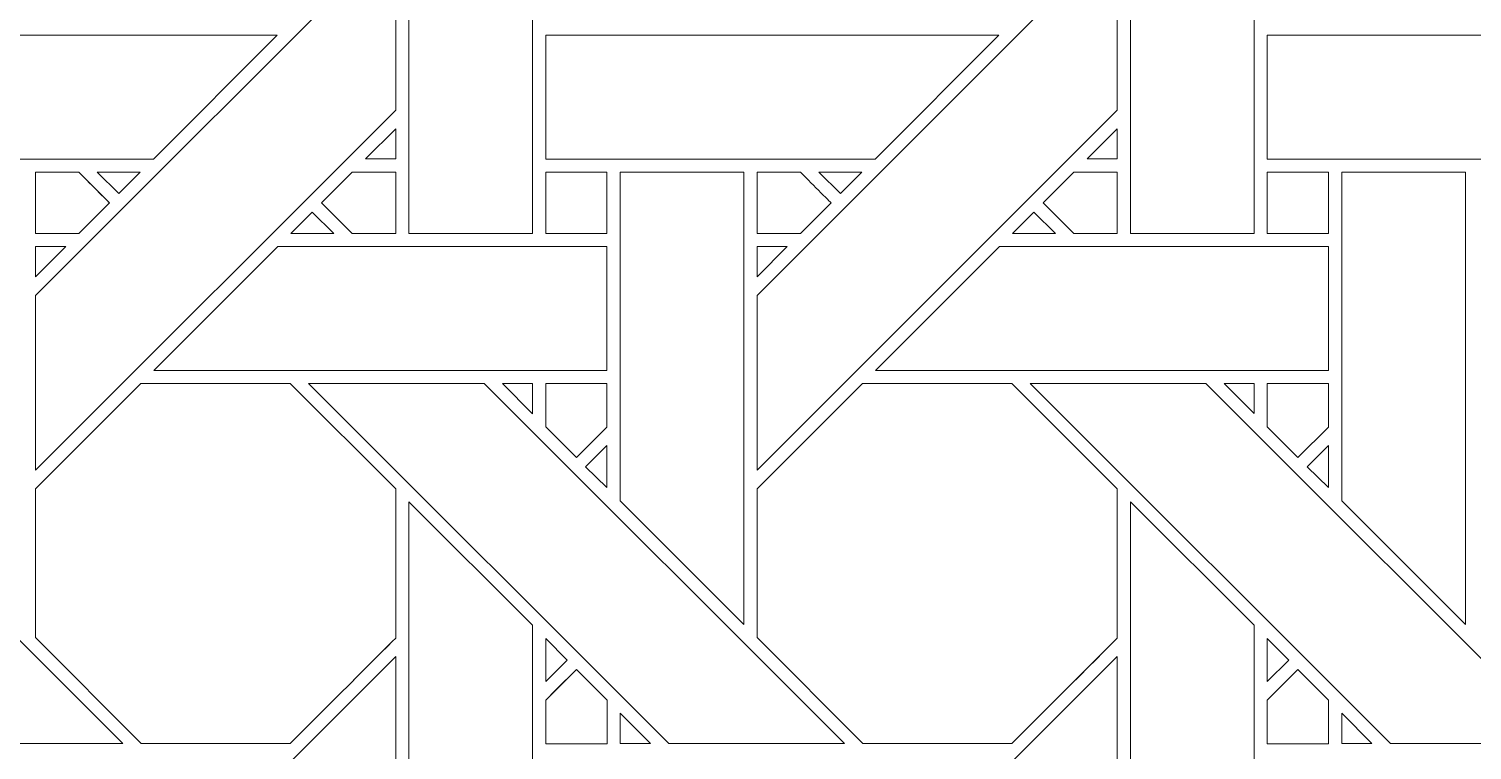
# Model space of a CAD drawing. Header units: inches. Extents: x 4.4 to 20.4, y 1.1 to 17.1.
# Drawn here: x 12.612 to 14.509, y 4.58 to 5.529 of the extents above; entities that cross this region are included whole.
import ezdxf

# ---------------------------------------------------------------- set-up
doc = ezdxf.new("R2010")
doc.units = ezdxf.units.IN
doc.header["$MEASUREMENT"] = 0
doc.layers.add('Design', color=7, linetype='Continuous', lineweight=0)

msp = doc.modelspace()

# ---------------------------------------------------------------- linework, layer by layer
at = {"layer": 'Design'}
for points, knots in [([(4.382854037814669, 17.09476386176223), (4.382854037814669, 17.09476386176223), (4.382854037814669, 1.094763861762152), (4.382854037814669, 1.094763861762152), (4.382854037814669, 1.094763861762152), (20.38285319010416, 1.094763861762152), (20.38285319010416, 1.094763861762152), (20.38285319010416, 1.094763861762152), (20.38285319010416, 17.09476386176223), (20.38285319010416, 17.09476386176223), (20.38285319010416, 17.09476386176223), (4.382854037814669, 17.09476386176223), (4.382854037814669, 17.09476386176223)], [0, 0, 0, 0, 1, 1, 1, 2, 2, 2, 3, 3, 3, 4, 4, 4, 4]), ([(19.37280883825166, 16.23880890138889), (19.37280883825166, 16.23880890138889), (5.23880895283777, 16.23880890138889), (5.23880895283777, 16.23880890138889), (5.23880895283777, 16.23880890138889), (5.23880895283777, 1.950718822135361), (5.23880895283777, 1.950718822135361), (5.23880895283777, 1.950718822135361), (19.52689827508111, 1.950718822135361), (19.52689827508111, 1.950718822135361), (19.52689827508111, 1.950718822135361), (19.52689827508111, 16.23880890138889), (19.52689827508111, 16.23880890138889), (19.52689827508111, 16.23880890138889), (19.37280883825166, 16.23880890138889), (19.37280883825166, 16.23880890138889)], [0, 0, 0, 0, 1, 1, 1, 2, 2, 2, 3, 3, 3, 4, 4, 4, 5, 5, 5, 5]), ([(13.27396053738064, 5.693190680609808), (13.27396053738064, 5.693190680609808), (13.27396053738064, 5.259501139322916), (13.27396053738064, 5.259501139322916), (13.27396053738064, 5.259501139322916), (13.1112060546875, 5.259501139322916), (13.1112060546875, 5.259501139322916), (13.1112060546875, 5.259501139322916), (13.1112060546875, 5.855345831976996), (13.1112060546875, 5.855345831976996), (13.1112060546875, 5.855345831976996), (13.27396053738064, 5.693190680609808), (13.27396053738064, 5.693190680609808)], [0, 0, 0, 0, 1, 1, 1, 2, 2, 2, 3, 3, 3, 4, 4, 4, 4]), ([(14.22269015842014, 5.693190680609808), (14.22269015842014, 5.693190680609808), (14.22269015842014, 5.259501139322916), (14.22269015842014, 5.259501139322916), (14.22269015842014, 5.259501139322916), (14.05993482801652, 5.259501139322916), (14.05993482801652, 5.259501139322916), (14.05993482801652, 5.259501139322916), (14.05993482801652, 5.855345831976996), (14.05993482801652, 5.855345831976996), (14.05993482801652, 5.855345831976996), (14.22269015842014, 5.693190680609808), (14.22269015842014, 5.693190680609808)], [0, 0, 0, 0, 1, 1, 1, 2, 2, 2, 3, 3, 3, 4, 4, 4, 4]), ([(12.62039693196614, 5.178177727593316), (12.62039693196614, 5.178177727593316), (13.0940670437283, 5.651766459147134), (13.0940670437283, 5.651766459147134), (13.0940670437283, 5.651766459147134), (13.0940670437283, 5.421737670898437), (13.0940670437283, 5.421737670898437), (13.0940670437283, 5.421737670898437), (12.62039693196614, 4.94808112250434), (12.62039693196614, 4.94808112250434), (12.62039693196614, 4.94808112250434), (12.62039693196614, 5.178177727593316), (12.62039693196614, 5.178177727593316)], [0, 0, 0, 0, 1, 1, 1, 2, 2, 2, 3, 3, 3, 4, 4, 4, 4]), ([(13.56912655300564, 5.178177727593316), (13.56912655300564, 5.178177727593316), (14.04279666476777, 5.651766459147134), (14.04279666476777, 5.651766459147134), (14.04279666476777, 5.651766459147134), (14.04279666476777, 5.421737670898437), (14.04279666476777, 5.421737670898437), (14.04279666476777, 5.421737670898437), (13.56912655300564, 4.94808112250434), (13.56912655300564, 4.94808112250434), (13.56912655300564, 4.94808112250434), (13.56912655300564, 5.178177727593316), (13.56912655300564, 5.178177727593316)], [0, 0, 0, 0, 1, 1, 1, 2, 2, 2, 3, 3, 3, 4, 4, 4, 4]), ([(12.34254709879557, 5.357554117838541), (12.34254709879557, 5.357554117838541), (12.34254709879557, 5.520253499348958), (12.34254709879557, 5.520253499348958), (12.34254709879557, 5.520253499348958), (12.93824174669053, 5.520253499348958), (12.93824174669053, 5.520253499348958), (12.93824174669053, 5.520253499348958), (12.7755143907335, 5.357554117838541), (12.7755143907335, 5.357554117838541), (12.7755143907335, 5.357554117838541), (12.34254709879557, 5.357554117838541), (12.34254709879557, 5.357554117838541)], [0, 0, 0, 0, 1, 1, 1, 2, 2, 2, 3, 3, 3, 4, 4, 4, 4]), ([(13.29127587212456, 5.357554117838541), (13.29127587212456, 5.357554117838541), (13.29127587212456, 5.520253499348958), (13.29127587212456, 5.520253499348958), (13.29127587212456, 5.520253499348958), (13.88697136773003, 5.520253499348958), (13.88697136773003, 5.520253499348958), (13.88697136773003, 5.520253499348958), (13.724244011773, 5.357554117838541), (13.724244011773, 5.357554117838541), (13.724244011773, 5.357554117838541), (13.29127587212456, 5.357554117838541), (13.29127587212456, 5.357554117838541)], [0, 0, 0, 0, 1, 1, 1, 2, 2, 2, 3, 3, 3, 4, 4, 4, 4]), ([(14.24000379774305, 5.357554117838541), (14.24000379774305, 5.357554117838541), (14.24000379774305, 5.520253499348958), (14.24000379774305, 5.520253499348958), (14.24000379774305, 5.520253499348958), (14.83570014105902, 5.520253499348958), (14.83570014105902, 5.520253499348958), (14.83570014105902, 5.520253499348958), (14.6729736328125, 5.357554117838541), (14.6729736328125, 5.357554117838541), (14.6729736328125, 5.357554117838541), (14.24000379774305, 5.357554117838541), (14.24000379774305, 5.357554117838541)], [0, 0, 0, 0, 1, 1, 1, 2, 2, 2, 3, 3, 3, 4, 4, 4, 4]), ([(13.05430433485243, 5.357581244574652), (13.05430433485243, 5.357581244574652), (13.0940670437283, 5.39734395345052), (13.0940670437283, 5.39734395345052), (13.0940670437283, 5.39734395345052), (13.0940670437283, 5.357581244574652), (13.0940670437283, 5.357581244574652), (13.0940670437283, 5.357581244574652), (13.05430433485243, 5.357581244574652), (13.05430433485243, 5.357581244574652)], [0, 0, 0, 0, 1, 1, 1, 2, 2, 2, 3, 3, 3, 3]), ([(14.00303395589195, 5.357581244574652), (14.00303395589195, 5.357581244574652), (14.04279666476777, 5.39734395345052), (14.04279666476777, 5.39734395345052), (14.04279666476777, 5.39734395345052), (14.04279666476777, 5.357581244574652), (14.04279666476777, 5.357581244574652), (14.04279666476777, 5.357581244574652), (14.00303395589195, 5.357581244574652), (14.00303395589195, 5.357581244574652)], [0, 0, 0, 0, 1, 1, 1, 2, 2, 2, 3, 3, 3, 3]), ([(12.67745717366536, 5.340252346462673), (12.68259599473741, 5.335140652126735), (12.71336703830295, 5.304328070746527), (12.71779123942057, 5.299903869628906), (12.71779123942057, 5.299903869628906), (12.67736477322048, 5.259484185112847), (12.67736477322048, 5.259484185112847), (12.67736477322048, 5.259484185112847), (12.62039184570312, 5.259484185112847), (12.62039184570312, 5.259484185112847), (12.62039184570312, 5.259484185112847), (12.62039184570312, 5.340252346462673), (12.62039184570312, 5.340252346462673), (12.62039184570312, 5.340252346462673), (12.67745717366536, 5.340252346462673), (12.67745717366536, 5.340252346462673)], [0, 0, 0, 0, 1, 1, 1, 2, 2, 2, 3, 3, 3, 4, 4, 4, 5, 5, 5, 5]), ([(12.62039184570312, 5.340252346462673), (12.62039184570312, 5.340252346462673), (12.67745717366536, 5.340252346462673), (12.67745717366536, 5.340252346462673), (12.68277910020616, 5.334956698947482), (12.71358489990234, 5.304110209147134), (12.71779123942057, 5.299903869628906), (12.71779123942057, 5.299903869628906), (12.67736477322048, 5.259484185112847), (12.67736477322048, 5.259484185112847), (12.67736477322048, 5.259484185112847), (12.62039184570312, 5.259484185112847), (12.62039184570312, 5.259484185112847), (12.62039184570312, 5.259484185112847), (12.62039184570312, 5.340252346462673), (12.62039184570312, 5.340252346462673)], [0, 0, 0, 0, 1, 1, 1, 2, 2, 2, 3, 3, 3, 4, 4, 4, 5, 5, 5, 5]), ([(12.75828128390842, 5.340279473198784), (12.75828128390842, 5.340279473198784), (12.73000759548611, 5.312100728352864), (12.73000759548611, 5.312100728352864), (12.73000759548611, 5.312100728352864), (12.70182885064019, 5.340279473198784), (12.70182885064019, 5.340279473198784), (12.70182885064019, 5.340279473198784), (12.75828128390842, 5.340279473198784), (12.75828128390842, 5.340279473198784)], [0, 0, 0, 0, 1, 1, 1, 2, 2, 2, 3, 3, 3, 3]), ([(13.03695678710937, 5.259470621744791), (13.03695678710937, 5.259470621744791), (12.99659474690755, 5.299849616156683), (12.99659474690755, 5.299849616156683), (12.99659474690755, 5.299849616156683), (13.03702460394965, 5.34027608235677), (13.03702460394965, 5.34027608235677), (13.03702460394965, 5.34027608235677), (13.09406534830729, 5.34027608235677), (13.09406534830729, 5.34027608235677), (13.09406534830729, 5.34027608235677), (13.09406534830729, 5.259470621744791), (13.09406534830729, 5.259470621744791), (13.09406534830729, 5.259470621744791), (13.03695678710937, 5.259470621744791), (13.03695678710937, 5.259470621744791)], [0, 0, 0, 0, 1, 1, 1, 2, 2, 2, 3, 3, 3, 4, 4, 4, 5, 5, 5, 5]), ([(12.99659474690755, 5.299849616156683), (12.99659474690755, 5.299849616156683), (13.03702460394965, 5.34027608235677), (13.03702460394965, 5.34027608235677), (13.03702460394965, 5.34027608235677), (13.09406534830729, 5.34027608235677), (13.09406534830729, 5.34027608235677), (13.09406534830729, 5.34027608235677), (13.09406534830729, 5.259470621744791), (13.09406534830729, 5.259470621744791), (13.09406534830729, 5.259470621744791), (13.03695678710937, 5.259470621744791), (13.03695678710937, 5.259470621744791), (13.03695678710937, 5.259470621744791), (12.99659474690755, 5.299849616156683), (12.99659474690755, 5.299849616156683)], [0, 0, 0, 0, 1, 1, 1, 2, 2, 2, 3, 3, 3, 4, 4, 4, 5, 5, 5, 5]), ([(13.29127078586154, 5.340252346462673), (13.29127078586154, 5.340252346462673), (13.37151760525173, 5.340252346462673), (13.37151760525173, 5.340252346462673), (13.37151760525173, 5.340252346462673), (13.37151760525173, 5.259470621744791), (13.37151760525173, 5.259470621744791), (13.37151760525173, 5.259470621744791), (13.29127078586154, 5.259470621744791), (13.29127078586154, 5.259470621744791), (13.29127078586154, 5.259470621744791), (13.29127078586154, 5.340252346462673), (13.29127078586154, 5.340252346462673)], [0, 0, 0, 0, 1, 1, 1, 2, 2, 2, 3, 3, 3, 4, 4, 4, 4]), ([(13.37151760525173, 5.340252346462673), (13.37151760525173, 5.340252346462673), (13.37151760525173, 5.259470621744791), (13.37151760525173, 5.259470621744791), (13.37151760525173, 5.259470621744791), (13.29127078586154, 5.259470621744791), (13.29127078586154, 5.259470621744791), (13.29127078586154, 5.259470621744791), (13.29127078586154, 5.340252346462673), (13.29127078586154, 5.340252346462673), (13.29127078586154, 5.340252346462673), (13.37151760525173, 5.340252346462673), (13.37151760525173, 5.340252346462673)], [0, 0, 0, 0, 1, 1, 1, 2, 2, 2, 3, 3, 3, 4, 4, 4, 4]), ([(13.55197397867838, 5.340279473198784), (13.55197397867838, 5.340279473198784), (13.55197397867838, 4.745168897840711), (13.55197397867838, 4.745168897840711), (13.55197397867838, 4.745168897840711), (13.38905673556857, 4.908086988661024), (13.38905673556857, 4.908086988661024), (13.38905673556857, 4.908086988661024), (13.38905673556857, 5.340279473198784), (13.38905673556857, 5.340279473198784), (13.38905673556857, 5.340279473198784), (13.55197397867838, 5.340279473198784), (13.55197397867838, 5.340279473198784)], [0, 0, 0, 0, 1, 1, 1, 2, 2, 2, 3, 3, 3, 4, 4, 4, 4]), ([(13.62619272867838, 5.340252346462673), (13.63133154975043, 5.335140652126735), (13.66210344102647, 5.304328070746527), (13.66652764214409, 5.299903869628906), (13.66652764214409, 5.299903869628906), (13.62610117594401, 5.259484185112847), (13.62610117594401, 5.259484185112847), (13.62610117594401, 5.259484185112847), (13.56912824842665, 5.259484185112847), (13.56912824842665, 5.259484185112847), (13.56912824842665, 5.259484185112847), (13.56912824842665, 5.340252346462673), (13.56912824842665, 5.340252346462673), (13.56912824842665, 5.340252346462673), (13.62619272867838, 5.340252346462673), (13.62619272867838, 5.340252346462673)], [0, 0, 0, 0, 1, 1, 1, 2, 2, 2, 3, 3, 3, 4, 4, 4, 5, 5, 5, 5]), ([(13.56912824842665, 5.259484185112847), (13.56912824842665, 5.259484185112847), (13.56912824842665, 5.340252346462673), (13.56912824842665, 5.340252346462673), (13.56912824842665, 5.340252346462673), (13.62619272867838, 5.340252346462673), (13.62619272867838, 5.340252346462673), (13.6313247680664, 5.335147433810763), (13.66208987765842, 5.304341634114583), (13.66652764214409, 5.299903869628906), (13.66652764214409, 5.299903869628906), (13.62610117594401, 5.259484185112847), (13.62610117594401, 5.259484185112847), (13.62610117594401, 5.259484185112847), (13.56912824842665, 5.259484185112847), (13.56912824842665, 5.259484185112847)], [0, 0, 0, 0, 1, 1, 1, 2, 2, 2, 3, 3, 3, 4, 4, 4, 5, 5, 5, 5]), ([(13.65054406060113, 5.340279473198784), (13.65054406060113, 5.340279473198784), (13.70701005723741, 5.340279473198784), (13.70701005723741, 5.340279473198784), (13.70701005723741, 5.340279473198784), (13.67872280544705, 5.312100728352864), (13.67872280544705, 5.312100728352864), (13.67872280544705, 5.312100728352864), (13.65054406060113, 5.340279473198784), (13.65054406060113, 5.340279473198784)], [0, 0, 0, 0, 1, 1, 1, 2, 2, 2, 3, 3, 3, 3]), ([(13.98569318983292, 5.259470621744791), (13.98569318983292, 5.259470621744791), (13.9453311496311, 5.299849616156683), (13.9453311496311, 5.299849616156683), (13.9453311496311, 5.299849616156683), (13.9857610066732, 5.34027608235677), (13.9857610066732, 5.34027608235677), (13.9857610066732, 5.34027608235677), (14.04280175103084, 5.34027608235677), (14.04280175103084, 5.34027608235677), (14.04280175103084, 5.34027608235677), (14.04280175103084, 5.259470621744791), (14.04280175103084, 5.259470621744791), (14.04280175103084, 5.259470621744791), (13.98569318983292, 5.259470621744791), (13.98569318983292, 5.259470621744791)], [0, 0, 0, 0, 1, 1, 1, 2, 2, 2, 3, 3, 3, 4, 4, 4, 5, 5, 5, 5]), ([(13.9453311496311, 5.299849616156683), (13.9453311496311, 5.299849616156683), (13.9857610066732, 5.34027608235677), (13.9857610066732, 5.34027608235677), (13.9857610066732, 5.34027608235677), (14.04280175103084, 5.34027608235677), (14.04280175103084, 5.34027608235677), (14.04280175103084, 5.34027608235677), (14.04280175103084, 5.259470621744791), (14.04280175103084, 5.259470621744791), (14.04280175103084, 5.259470621744791), (13.98569318983292, 5.259470621744791), (13.98569318983292, 5.259470621744791), (13.98569318983292, 5.259470621744791), (13.9453311496311, 5.299849616156683), (13.9453311496311, 5.299849616156683)], [0, 0, 0, 0, 1, 1, 1, 2, 2, 2, 3, 3, 3, 4, 4, 4, 5, 5, 5, 5]), ([(14.24000549316403, 5.340252346462673), (14.24000549316403, 5.340252346462673), (14.32025316026473, 5.340252346462673), (14.32025316026473, 5.340252346462673), (14.32025316026473, 5.340252346462673), (14.32025316026473, 5.259470621744791), (14.32025316026473, 5.259470621744791), (14.32025316026473, 5.259470621744791), (14.24000549316403, 5.259470621744791), (14.24000549316403, 5.259470621744791), (14.24000549316403, 5.259470621744791), (14.24000549316403, 5.340252346462673), (14.24000549316403, 5.340252346462673)], [0, 0, 0, 0, 1, 1, 1, 2, 2, 2, 3, 3, 3, 4, 4, 4, 4]), ([(14.24000549316403, 5.259470621744791), (14.24000549316403, 5.259470621744791), (14.24000549316403, 5.340252346462673), (14.24000549316403, 5.340252346462673), (14.24000549316403, 5.340252346462673), (14.32025316026473, 5.340252346462673), (14.32025316026473, 5.340252346462673), (14.32025316026473, 5.340252346462673), (14.32025316026473, 5.259470621744791), (14.32025316026473, 5.259470621744791), (14.32025316026473, 5.259470621744791), (14.24000549316403, 5.259470621744791), (14.24000549316403, 5.259470621744791)], [0, 0, 0, 0, 1, 1, 1, 2, 2, 2, 3, 3, 3, 4, 4, 4, 4]), ([(14.50070359971791, 5.340279473198784), (14.50070359971791, 5.340279473198784), (14.50070359971791, 4.745168897840711), (14.50070359971791, 4.745168897840711), (14.50070359971791, 4.745168897840711), (14.33778550889764, 4.908086988661024), (14.33778550889764, 4.908086988661024), (14.33778550889764, 4.908086988661024), (14.33778550889764, 5.340279473198784), (14.33778550889764, 5.340279473198784), (14.33778550889764, 5.340279473198784), (14.50070359971791, 5.340279473198784), (14.50070359971791, 5.340279473198784)], [0, 0, 0, 0, 1, 1, 1, 2, 2, 2, 3, 3, 3, 4, 4, 4, 4]), ([(13.01273091634114, 5.259501139322916), (13.01273091634114, 5.259501139322916), (12.95622422960069, 5.259501139322916), (12.95622422960069, 5.259501139322916), (12.95622422960069, 5.259501139322916), (12.98448435465495, 5.287761264377169), (12.98448435465495, 5.287761264377169), (12.98448435465495, 5.287761264377169), (13.01273091634114, 5.259501139322916), (13.01273091634114, 5.259501139322916)], [0, 0, 0, 0, 1, 1, 1, 2, 2, 2, 3, 3, 3, 3]), ([(13.96146053738069, 5.259501139322916), (13.96146053738069, 5.259501139322916), (13.90495385064014, 5.259501139322916), (13.90495385064014, 5.259501139322916), (13.90495385064014, 5.259501139322916), (13.93321397569444, 5.287761264377169), (13.93321397569444, 5.287761264377169), (13.93321397569444, 5.287761264377169), (13.96146053738069, 5.259501139322916), (13.96146053738069, 5.259501139322916)], [0, 0, 0, 0, 1, 1, 1, 2, 2, 2, 3, 3, 3, 3]), ([(12.66022830539279, 5.24237569173177), (12.66022830539279, 5.24237569173177), (12.62039693196614, 5.202545166015625), (12.62039693196614, 5.202545166015625), (12.62039693196614, 5.202545166015625), (12.62039693196614, 5.24237569173177), (12.62039693196614, 5.24237569173177), (12.62039693196614, 5.24237569173177), (12.66022830539279, 5.24237569173177), (12.66022830539279, 5.24237569173177)], [0, 0, 0, 0, 1, 1, 1, 2, 2, 2, 3, 3, 3, 3]), ([(12.77623664008246, 5.079566955566406), (12.77623664008246, 5.079566955566406), (12.93908606635199, 5.242362128363715), (12.93908606635199, 5.242362128363715), (12.93908606635199, 5.242362128363715), (13.37152353922526, 5.242362128363715), (13.37152353922526, 5.242362128363715), (13.37152353922526, 5.242362128363715), (13.37152353922526, 5.079566955566406), (13.37152353922526, 5.079566955566406), (13.37152353922526, 5.079566955566406), (12.77623664008246, 5.079566955566406), (12.77623664008246, 5.079566955566406)], [0, 0, 0, 0, 1, 1, 1, 2, 2, 2, 3, 3, 3, 4, 4, 4, 4]), ([(13.60895707872179, 5.24237569173177), (13.60895707872179, 5.24237569173177), (13.56912655300564, 5.202545166015625), (13.56912655300564, 5.202545166015625), (13.56912655300564, 5.202545166015625), (13.56912655300564, 5.24237569173177), (13.56912655300564, 5.24237569173177), (13.56912655300564, 5.24237569173177), (13.60895707872179, 5.24237569173177), (13.60895707872179, 5.24237569173177)], [0, 0, 0, 0, 1, 1, 1, 2, 2, 2, 3, 3, 3, 3]), ([(13.72496541341146, 5.079566955566406), (13.72496541341146, 5.079566955566406), (13.88781483968099, 5.242362128363715), (13.88781483968099, 5.242362128363715), (13.88781483968099, 5.242362128363715), (14.32025146484375, 5.242362128363715), (14.32025146484375, 5.242362128363715), (14.32025146484375, 5.242362128363715), (14.32025146484375, 5.079566955566406), (14.32025146484375, 5.079566955566406), (14.32025146484375, 5.079566955566406), (13.72496541341146, 5.079566955566406), (13.72496541341146, 5.079566955566406)], [0, 0, 0, 0, 1, 1, 1, 2, 2, 2, 3, 3, 3, 4, 4, 4, 4]), ([(12.30520714653863, 4.788703070746527), (12.30520714653863, 4.788703070746527), (12.03084140353732, 5.062428792317708), (12.03084140353732, 5.062428792317708), (12.03084140353732, 5.062428792317708), (12.26176198323567, 5.062428792317708), (12.26176198323567, 5.062428792317708), (12.26176198323567, 5.062428792317708), (12.73541174994574, 4.58877224392361), (12.73541174994574, 4.58877224392361), (12.73541174994574, 4.58877224392361), (12.50438944498698, 4.58877224392361), (12.50438944498698, 4.58877224392361), (12.50438944498698, 4.58877224392361), (12.30520714653863, 4.788703070746527), (12.30520714653863, 4.788703070746527)], [0, 0, 0, 0, 1, 1, 1, 2, 2, 2, 3, 3, 3, 4, 4, 4, 5, 5, 5, 5]), ([(12.75909593370225, 5.062374538845485), (12.75909593370225, 5.062374538845485), (12.95530700683594, 5.062374538845485), (12.95530700683594, 5.062374538845485), (12.95530700683594, 5.062374538845485), (13.09405178493923, 4.923656887478298), (13.09405178493923, 4.923656887478298), (13.09405178493923, 4.923656887478298), (13.09405178493923, 4.727442423502603), (13.09405178493923, 4.727442423502603), (13.07625325520833, 4.709507412380641), (12.96432579888238, 4.59776645236545), (12.95534091525607, 4.588755289713541), (12.95534091525607, 4.588755289713541), (12.75963677300347, 4.588755289713541), (12.75963677300347, 4.588755289713541), (12.75963677300347, 4.588755289713541), (12.62039184570312, 4.727996826171875), (12.62039184570312, 4.727996826171875), (12.62039184570312, 4.727996826171875), (12.62039184570312, 4.923656887478298), (12.62039184570312, 4.923656887478298), (12.62039184570312, 4.923656887478298), (12.75909593370225, 5.062374538845485), (12.75909593370225, 5.062374538845485)], [0, 0, 0, 0, 1, 1, 1, 2, 2, 2, 3, 3, 3, 4, 4, 4, 5, 5, 5, 6, 6, 6, 7, 7, 7, 8, 8, 8, 8]), ([(12.62039184570312, 4.727996826171875), (12.62039184570312, 4.727996826171875), (12.62039184570312, 4.923656887478298), (12.62039184570312, 4.923656887478298), (12.62039184570312, 4.923656887478298), (12.75909593370225, 5.062374538845485), (12.75909593370225, 5.062374538845485), (12.75909593370225, 5.062374538845485), (12.95530700683594, 5.062374538845485), (12.95530700683594, 5.062374538845485), (12.95530700683594, 5.062374538845485), (13.09405178493923, 4.923656887478298), (13.09405178493923, 4.923656887478298), (13.09405178493923, 4.923656887478298), (13.09405178493923, 4.727442423502603), (13.09405178493923, 4.727442423502603), (13.07570224338107, 4.708941989474825), (12.96390363905165, 4.597330729166666), (12.95534091525607, 4.588755289713541), (12.95534091525607, 4.588755289713541), (12.75963677300347, 4.588755289713541), (12.75963677300347, 4.588755289713541), (12.75963677300347, 4.588755289713541), (12.62039184570312, 4.727996826171875), (12.62039184570312, 4.727996826171875)], [0, 0, 0, 0, 1, 1, 1, 2, 2, 2, 3, 3, 3, 4, 4, 4, 5, 5, 5, 6, 6, 6, 7, 7, 7, 8, 8, 8, 8]), ([(12.97954305013021, 5.062428792317708), (12.97954305013021, 5.062428792317708), (13.21048397488064, 5.062428792317708), (13.21048397488064, 5.062428792317708), (13.21048397488064, 5.062428792317708), (13.68414052327474, 4.58877224392361), (13.68414052327474, 4.58877224392361), (13.68414052327474, 4.58877224392361), (13.45310465494791, 4.58877224392361), (13.45310465494791, 4.58877224392361), (13.45310465494791, 4.58877224392361), (12.97954305013021, 5.062428792317708), (12.97954305013021, 5.062428792317708)], [0, 0, 0, 0, 1, 1, 1, 2, 2, 2, 3, 3, 3, 4, 4, 4, 4]), ([(13.27405548095703, 5.062415228949652), (13.27405548095703, 5.062415228949652), (13.27405548095703, 5.022583855523003), (13.27405548095703, 5.022583855523003), (13.27405548095703, 5.022583855523003), (13.234619140625, 5.062415228949652), (13.234619140625, 5.062415228949652), (13.234619140625, 5.062415228949652), (13.27405548095703, 5.062415228949652), (13.27405548095703, 5.062415228949652)], [0, 0, 0, 0, 1, 1, 1, 2, 2, 2, 3, 3, 3, 3]), ([(13.37151760525173, 5.062394883897568), (13.37151760525173, 5.062394883897568), (13.37151760525173, 5.004792107476128), (13.37151760525173, 5.004792107476128), (13.37151760525173, 5.004792107476128), (13.33158789740668, 4.96484883626302), (13.33158789740668, 4.96484883626302), (13.33158789740668, 4.96484883626302), (13.29125722249349, 5.005183749728732), (13.29125722249349, 5.005183749728732), (13.29125722249349, 5.005183749728732), (13.29125722249349, 5.062394883897568), (13.29125722249349, 5.062394883897568), (13.29125722249349, 5.062394883897568), (13.37151760525173, 5.062394883897568), (13.37151760525173, 5.062394883897568)], [0, 0, 0, 0, 1, 1, 1, 2, 2, 2, 3, 3, 3, 4, 4, 4, 5, 5, 5, 5]), ([(13.33158789740668, 4.96484883626302), (13.33158789740668, 4.96484883626302), (13.29125722249349, 5.005183749728732), (13.29125722249349, 5.005183749728732), (13.29125722249349, 5.005183749728732), (13.29125722249349, 5.062394883897568), (13.29125722249349, 5.062394883897568), (13.29125722249349, 5.062394883897568), (13.37151760525173, 5.062394883897568), (13.37151760525173, 5.062394883897568), (13.37151760525173, 5.062394883897568), (13.37151760525173, 5.004792107476128), (13.37151760525173, 5.004792107476128), (13.37151760525173, 5.004792107476128), (13.33158789740668, 4.96484883626302), (13.33158789740668, 4.96484883626302)], [0, 0, 0, 0, 1, 1, 1, 2, 2, 2, 3, 3, 3, 4, 4, 4, 5, 5, 5, 5]), ([(13.70783233642578, 5.062374538845485), (13.70783233642578, 5.062374538845485), (13.90404340955943, 5.062374538845485), (13.90404340955943, 5.062374538845485), (13.90404340955943, 5.062374538845485), (14.04278818766278, 4.923656887478298), (14.04278818766278, 4.923656887478298), (14.04278818766278, 4.923656887478298), (14.04278818766278, 4.727442423502603), (14.04278818766278, 4.727442423502603), (14.02498965793181, 4.709507412380641), (13.91306220160598, 4.59776645236545), (13.90407731797957, 4.588755289713541), (13.90407731797957, 4.588755289713541), (13.70837317572699, 4.588755289713541), (13.70837317572699, 4.588755289713541), (13.70837317572699, 4.588755289713541), (13.56912824842665, 4.727990044487847), (13.56912824842665, 4.727990044487847), (13.56912824842665, 4.727990044487847), (13.56912824842665, 4.923656887478298), (13.56912824842665, 4.923656887478298), (13.56912824842665, 4.923656887478298), (13.70783233642578, 5.062374538845485), (13.70783233642578, 5.062374538845485)], [0, 0, 0, 0, 1, 1, 1, 2, 2, 2, 3, 3, 3, 4, 4, 4, 5, 5, 5, 6, 6, 6, 7, 7, 7, 8, 8, 8, 8]), ([(13.56912824842665, 4.727990044487847), (13.56912824842665, 4.727990044487847), (13.56912824842665, 4.923656887478298), (13.56912824842665, 4.923656887478298), (13.56912824842665, 4.923656887478298), (13.70783233642578, 5.062374538845485), (13.70783233642578, 5.062374538845485), (13.70783233642578, 5.062374538845485), (13.90404340955943, 5.062374538845485), (13.90404340955943, 5.062374538845485), (13.90404340955943, 5.062374538845485), (14.04278818766278, 4.923656887478298), (14.04278818766278, 4.923656887478298), (14.04278818766278, 4.923656887478298), (14.04278818766278, 4.727442423502603), (14.04278818766278, 4.727442423502603), (14.02484639485679, 4.709364149305555), (13.91296641031903, 4.597657945421006), (13.90407731797957, 4.588755289713541), (13.90407731797957, 4.588755289713541), (13.70837317572699, 4.588755289713541), (13.70837317572699, 4.588755289713541), (13.70837317572699, 4.588755289713541), (13.56912824842665, 4.727990044487847), (13.56912824842665, 4.727990044487847)], [0, 0, 0, 0, 1, 1, 1, 2, 2, 2, 3, 3, 3, 4, 4, 4, 5, 5, 5, 6, 6, 6, 7, 7, 7, 8, 8, 8, 8]), ([(13.92827182345917, 5.062428792317708), (13.92827182345917, 5.062428792317708), (14.15921274820958, 5.062428792317708), (14.15921274820958, 5.062428792317708), (14.15921274820958, 5.062428792317708), (14.63287014431431, 4.58877224392361), (14.63287014431431, 4.58877224392361), (14.63287014431431, 4.58877224392361), (14.40183342827693, 4.58877224392361), (14.40183342827693, 4.58877224392361), (14.40183342827693, 4.58877224392361), (13.92827182345917, 5.062428792317708), (13.92827182345917, 5.062428792317708)], [0, 0, 0, 0, 1, 1, 1, 2, 2, 2, 3, 3, 3, 4, 4, 4, 4]), ([(14.22278510199652, 5.062415228949652), (14.22278510199652, 5.062415228949652), (14.22278510199652, 5.022597418891058), (14.22278510199652, 5.022597418891058), (14.22278510199652, 5.022597418891058), (14.18334876166444, 5.062415228949652), (14.18334876166444, 5.062415228949652), (14.18334876166444, 5.062415228949652), (14.22278510199652, 5.062415228949652), (14.22278510199652, 5.062415228949652)], [0, 0, 0, 0, 1, 1, 1, 2, 2, 2, 3, 3, 3, 3]), ([(14.32025316026473, 5.062394883897568), (14.32025316026473, 5.062394883897568), (14.32025316026473, 5.004792107476128), (14.32025316026473, 5.004792107476128), (14.32025316026473, 5.004792107476128), (14.28031751844625, 4.96484883626302), (14.28031751844625, 4.96484883626302), (14.28031751844625, 4.96484883626302), (14.23998514811195, 5.005183749728732), (14.23998514811195, 5.005183749728732), (14.23998514811195, 5.005183749728732), (14.23998514811195, 5.062394883897568), (14.23998514811195, 5.062394883897568), (14.23998514811195, 5.062394883897568), (14.32025316026473, 5.062394883897568), (14.32025316026473, 5.062394883897568)], [0, 0, 0, 0, 1, 1, 1, 2, 2, 2, 3, 3, 3, 4, 4, 4, 5, 5, 5, 5]), ([(14.28031751844625, 4.96484883626302), (14.28031751844625, 4.96484883626302), (14.23998514811195, 5.005183749728732), (14.23998514811195, 5.005183749728732), (14.23998514811195, 5.005183749728732), (14.23998514811195, 5.062394883897568), (14.23998514811195, 5.062394883897568), (14.23998514811195, 5.062394883897568), (14.32025316026473, 5.062394883897568), (14.32025316026473, 5.062394883897568), (14.32025316026473, 5.062394883897568), (14.32025316026473, 5.004792107476128), (14.32025316026473, 5.004792107476128), (14.32025316026473, 5.004792107476128), (14.28031751844625, 4.96484883626302), (14.28031751844625, 4.96484883626302)], [0, 0, 0, 0, 1, 1, 1, 2, 2, 2, 3, 3, 3, 4, 4, 4, 5, 5, 5, 5]), ([(13.37152353922526, 4.980588277180989), (13.37152353922526, 4.980588277180989), (13.37152353922526, 4.925415886773003), (13.37152353922526, 4.925415886773003), (13.37152353922526, 4.925415886773003), (13.34375339084201, 4.952804565429687), (13.34375339084201, 4.952804565429687), (13.34375339084201, 4.952804565429687), (13.37152353922526, 4.980588277180989), (13.37152353922526, 4.980588277180989)], [0, 0, 0, 0, 1, 1, 1, 2, 2, 2, 3, 3, 3, 3]), ([(14.32025146484375, 4.980588277180989), (14.32025146484375, 4.980588277180989), (14.32025146484375, 4.925415886773003), (14.32025146484375, 4.925415886773003), (14.32025146484375, 4.925415886773003), (14.29248216417098, 4.952804565429687), (14.29248216417098, 4.952804565429687), (14.29248216417098, 4.952804565429687), (14.32025146484375, 4.980588277180989), (14.32025146484375, 4.980588277180989)], [0, 0, 0, 0, 1, 1, 1, 2, 2, 2, 3, 3, 3, 3]), ([(13.27396053738064, 4.744461059570312), (13.27396053738064, 4.744461059570312), (13.27396053738064, 4.310771518283419), (13.27396053738064, 4.310771518283419), (13.27396053738064, 4.310771518283419), (13.1112060546875, 4.310771518283419), (13.1112060546875, 4.310771518283419), (13.1112060546875, 4.310771518283419), (13.1112060546875, 4.906603495279947), (13.1112060546875, 4.906603495279947), (13.1112060546875, 4.906603495279947), (13.27396053738064, 4.744461059570312), (13.27396053738064, 4.744461059570312)], [0, 0, 0, 0, 1, 1, 1, 2, 2, 2, 3, 3, 3, 4, 4, 4, 4]), ([(14.22269015842014, 4.744461059570312), (14.22269015842014, 4.744461059570312), (14.22269015842014, 4.310771518283419), (14.22269015842014, 4.310771518283419), (14.22269015842014, 4.310771518283419), (14.05993482801652, 4.310771518283419), (14.05993482801652, 4.310771518283419), (14.05993482801652, 4.310771518283419), (14.05993482801652, 4.906617058648003), (14.05993482801652, 4.906617058648003), (14.05993482801652, 4.906617058648003), (14.22269015842014, 4.744461059570312), (14.22269015842014, 4.744461059570312)], [0, 0, 0, 0, 1, 1, 1, 2, 2, 2, 3, 3, 3, 4, 4, 4, 4]), ([(13.29127587212456, 4.670203314887152), (13.29127587212456, 4.670203314887152), (13.29127587212456, 4.726968553331162), (13.29127587212456, 4.726968553331162), (13.29127587212456, 4.726968553331162), (13.31945461697048, 4.698382059733072), (13.31945461697048, 4.698382059733072), (13.31945461697048, 4.698382059733072), (13.29127587212456, 4.670203314887152), (13.29127587212456, 4.670203314887152)], [0, 0, 0, 0, 1, 1, 1, 2, 2, 2, 3, 3, 3, 3]), ([(14.24000379774305, 4.670203314887152), (14.24000379774305, 4.670203314887152), (14.24000379774305, 4.726968553331162), (14.24000379774305, 4.726968553331162), (14.24000379774305, 4.726968553331162), (14.26818339029945, 4.698382059733072), (14.26818339029945, 4.698382059733072), (14.26818339029945, 4.698382059733072), (14.24000379774305, 4.670203314887152), (14.24000379774305, 4.670203314887152)], [0, 0, 0, 0, 1, 1, 1, 2, 2, 2, 3, 3, 3, 3]), ([(12.62039693196614, 4.229448954264322), (12.62039693196614, 4.229448954264322), (13.0940670437283, 4.703051249186197), (13.0940670437283, 4.703051249186197), (13.0940670437283, 4.703051249186197), (13.0940670437283, 4.473008897569443), (13.0940670437283, 4.473008897569443), (13.0940670437283, 4.473008897569443), (12.62039693196614, 3.999352349175346), (12.62039693196614, 3.999352349175346), (12.62039693196614, 3.999352349175346), (12.62039693196614, 4.229448954264322), (12.62039693196614, 4.229448954264322)], [0, 0, 0, 0, 1, 1, 1, 2, 2, 2, 3, 3, 3, 4, 4, 4, 4]), ([(13.56912655300564, 4.229448954264322), (13.56912655300564, 4.229448954264322), (14.04279666476777, 4.703037685818141), (14.04279666476777, 4.703037685818141), (14.04279666476777, 4.703037685818141), (14.04279666476777, 4.473008897569443), (14.04279666476777, 4.473008897569443), (14.04279666476777, 4.473008897569443), (13.56912655300564, 3.999352349175346), (13.56912655300564, 3.999352349175346), (13.56912655300564, 3.999352349175346), (13.56912655300564, 4.229448954264322), (13.56912655300564, 4.229448954264322)], [0, 0, 0, 0, 1, 1, 1, 2, 2, 2, 3, 3, 3, 4, 4, 4, 4]), ([(13.29127078586154, 4.588510301378037), (13.29127078586154, 4.588510301378037), (13.29127078586154, 4.64579603407118), (13.29127078586154, 4.64579603407118), (13.29127078586154, 4.64579603407118), (13.33160146077474, 4.686127556694878), (13.33160146077474, 4.686127556694878), (13.33160146077474, 4.686127556694878), (13.37192620171441, 4.645806206597222), (13.37192620171441, 4.645806206597222), (13.37192620171441, 4.645806206597222), (13.37192620171441, 4.588510301378037), (13.37192620171441, 4.588510301378037), (13.37192620171441, 4.588510301378037), (13.29127078586154, 4.588510301378037), (13.29127078586154, 4.588510301378037)], [0, 0, 0, 0, 1, 1, 1, 2, 2, 2, 3, 3, 3, 4, 4, 4, 5, 5, 5, 5]), ([(13.30480702718099, 4.659354315863715), (13.30480702718099, 4.659354315863715), (13.33160146077474, 4.686127556694878), (13.33160146077474, 4.686127556694878), (13.33160146077474, 4.686127556694878), (13.37192620171441, 4.645806206597222), (13.37192620171441, 4.645806206597222), (13.37192620171441, 4.645806206597222), (13.37192620171441, 4.588510301378037), (13.37192620171441, 4.588510301378037), (13.37192620171441, 4.588510301378037), (13.29127078586154, 4.588510301378037), (13.29127078586154, 4.588510301378037), (13.29127078586154, 4.588510301378037), (13.29127078586154, 4.64579603407118), (13.29127078586154, 4.64579603407118), (13.29127078586154, 4.64579603407118), (13.30480702718099, 4.659354315863715), (13.30480702718099, 4.659354315863715)], [0, 0, 0, 0, 1, 1, 1, 2, 2, 2, 3, 3, 3, 4, 4, 4, 5, 5, 5, 6, 6, 6, 6]), ([(14.24000549316403, 4.588510301378037), (14.24000549316403, 4.588510301378037), (14.24000549316403, 4.64579603407118), (14.24000549316403, 4.64579603407118), (14.24000549316403, 4.64579603407118), (14.28033108181431, 4.686127556694878), (14.28033108181431, 4.686127556694878), (14.28033108181431, 4.686127556694878), (14.3206617567275, 4.645806206597222), (14.3206617567275, 4.645806206597222), (14.3206617567275, 4.645806206597222), (14.3206617567275, 4.588510301378037), (14.3206617567275, 4.588510301378037), (14.3206617567275, 4.588510301378037), (14.24000549316403, 4.588510301378037), (14.24000549316403, 4.588510301378037)], [0, 0, 0, 0, 1, 1, 1, 2, 2, 2, 3, 3, 3, 4, 4, 4, 5, 5, 5, 5]), ([(14.24000549316403, 4.64579603407118), (14.24000549316403, 4.64579603407118), (14.28033108181431, 4.686127556694878), (14.28033108181431, 4.686127556694878), (14.28033108181431, 4.686127556694878), (14.3206617567275, 4.645806206597222), (14.3206617567275, 4.645806206597222), (14.3206617567275, 4.645806206597222), (14.3206617567275, 4.588510301378037), (14.3206617567275, 4.588510301378037), (14.3206617567275, 4.588510301378037), (14.24000549316403, 4.588510301378037), (14.24000549316403, 4.588510301378037), (14.24000549316403, 4.588510301378037), (14.24000549316403, 4.64579603407118), (14.24000549316403, 4.64579603407118)], [0, 0, 0, 0, 1, 1, 1, 2, 2, 2, 3, 3, 3, 4, 4, 4, 5, 5, 5, 5]), ([(13.42888726128472, 4.58877224392361), (13.42888726128472, 4.58877224392361), (13.38917880588107, 4.58877224392361), (13.38917880588107, 4.58877224392361), (13.38917880588107, 4.58877224392361), (13.38917880588107, 4.62856207953559), (13.38917880588107, 4.62856207953559), (13.38917880588107, 4.62856207953559), (13.42888726128472, 4.58877224392361), (13.42888726128472, 4.58877224392361)], [0, 0, 0, 0, 1, 1, 1, 2, 2, 2, 3, 3, 3, 3]), ([(14.37761773003472, 4.58877224392361), (14.37761773003472, 4.58877224392361), (14.33790757921014, 4.58877224392361), (14.33790757921014, 4.58877224392361), (14.33790757921014, 4.58877224392361), (14.33790757921014, 4.628548516167534), (14.33790757921014, 4.628548516167534), (14.33790757921014, 4.628548516167534), (14.37761773003472, 4.58877224392361), (14.37761773003472, 4.58877224392361)], [0, 0, 0, 0, 1, 1, 1, 2, 2, 2, 3, 3, 3, 3])]:
    msp.add_open_spline(points, degree=3, knots=knots, dxfattribs=at)

doc.saveas('drawing.dxf')
